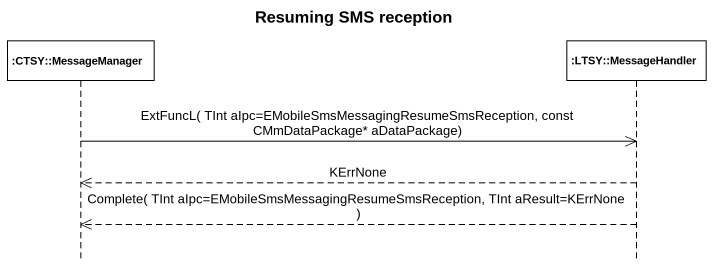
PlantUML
@startuml
title Resuming SMS reception
hide footbox
participant ":CTSY::MessageManager" as CTSY_MessageManager
participant ":LTSY::MessageHandler" as LTSY_MessageHandler

CTSY_MessageManager ->> LTSY_MessageHandler : ExtFuncL( TInt aIpc=EMobileSmsMessagingResumeSmsReception, const CMmDataPackage* aDataPackage)
LTSY_MessageHandler -->> CTSY_MessageManager : KErrNone
LTSY_MessageHandler -->> CTSY_MessageManager : Complete( TInt aIpc=EMobileSmsMessagingResumeSmsReception, TInt aResult=KErrNone )
@enduml
